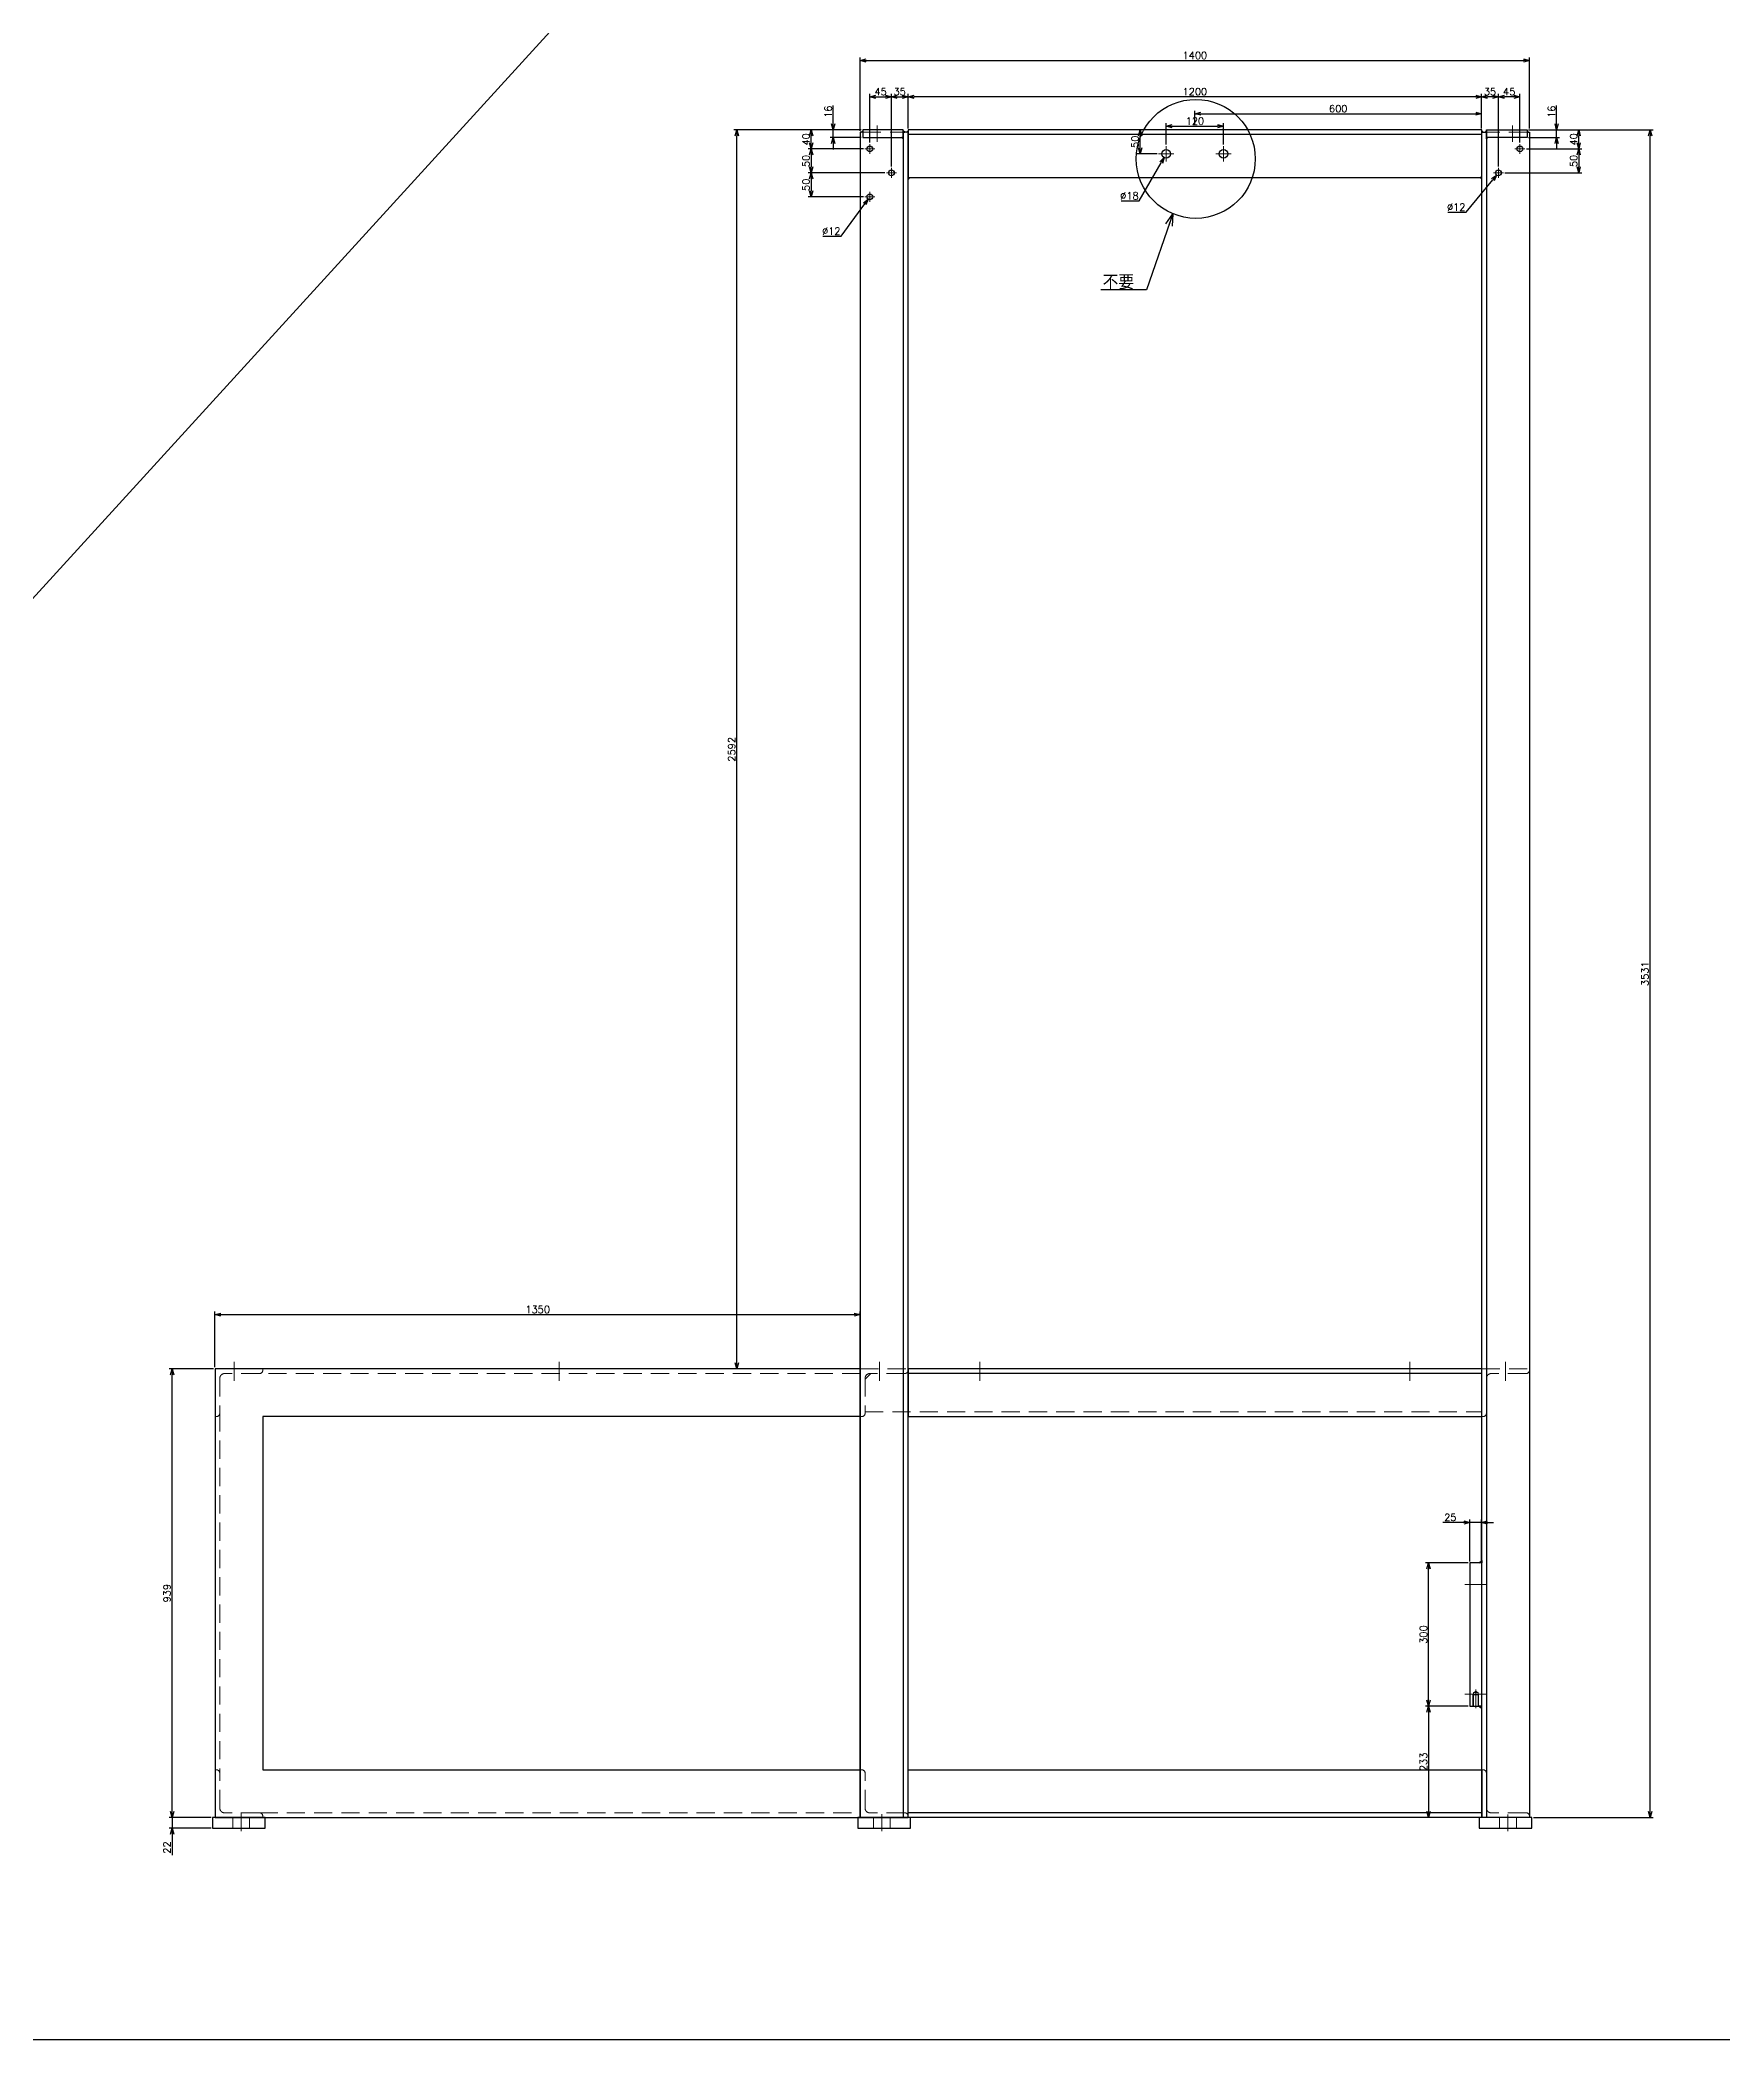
# Model space of a CAD drawing. Header units: millimetres. Extents: x -16130 to 36813, y -8099 to 27484.
# Drawn here: x -8907 to -5386, y 6325 to 10509 of the extents above; entities that cross this region are included whole.
import ezdxf

# ---------------------------------------------------------------- set-up
doc = ezdxf.new("R2010")
doc.units = ezdxf.units.MM
doc.header["$LTSCALE"] = 6
doc.header["$PDMODE"] = 99
doc.header["$PDSIZE"] = 1
doc.linetypes.add('CENTER2', pattern=[28.575, 19.05, -3.175, 3.175, -3.175])
doc.linetypes.add('HIDDEN', pattern=[9.525, 6.35, -3.175])
for name, color, linetype, lineweight in [('01_NORMAL', 7, 'Continuous', 25), ('04_HIDDEN', 2, 'HIDDEN', 13), ('05_CENTER', 4, 'CENTER2', 13), ('08_DIM', 3, 'Continuous', 13)]:
    doc.layers.add(name, color=color, linetype=linetype, lineweight=lineweight)
doc.styles.add('KSS_TXT', font='txt.shx', dxfattribs={"bigfont": 'extfont2.shx'})
doc.dimstyles.new('KSS_DIM', dxfattribs={"dimtxt": 3, "dimasz": 2.5, "dimexe": 1.25, "dimexo": 0.625, "dimtad": 1, "dimdsep": 46, "dimtxsty": 'KSS_TXT', "dimblk": 'OPEN30', "dimcen": 0, "dimazin": 2, "dimtfac": 0.75, "dimtmove": 0, "dimatfit": 3, "dimldrblk": 'OPEN30', "dimfxl": 1, "dimtolj": 1, "dimarcsym": 0})
doc.dimstyles.new('KSS_DIM$3', dxfattribs={"dimtxt": 3, "dimasz": 2.5, "dimexe": 1.25, "dimexo": 0.625, "dimtad": 1, "dimtih": 1, "dimtoh": 1, "dimdsep": 46, "dimtxsty": 'KSS_TXT', "dimblk": 'OPEN30', "dimcen": 0, "dimazin": 2, "dimtfac": 0.75, "dimtofl": 0, "dimtmove": 0, "dimatfit": 3, "dimldrblk": 'OPEN30', "dimfxl": 1, "dimtolj": 1, "dimarcsym": 0})

# ---------------------------------------------------------------- blocks, each defined once
blk = doc.blocks.new('A$C2B834F33_1_1')
at = {"color": 0}
for p, q in [((0, 0), (-100, 0)), ((-100, -3), (-100, 0)), ((0, 0), (0, -100)), ((-93, -10), (-20, -10)), ((-10, -20), (-10, -93)), ((-3, -100), (0, -100))]:
    blk.add_line(p, q, dxfattribs=at)
for centre, radius, start, end in [((-93, -3), 7, 180, 270), ((-20, -20), 10, 0, 90), ((-3, -93), 7, 180, 270)]:
    blk.add_arc(centre, radius, start, end, dxfattribs=at)
blk = doc.blocks.new('A$C59FA16D1_1_1')
at = {"color": 0}
for p, q in [((-1310, 2592), (-1310, -934)), ((-100, 2587), (-1300, 2587)), ((-90, 2592), (-90, -934)), ((-100, -5), (-1300, -5)), ((-1400, -95), (-2650, -95)), ((-2650, -95), (-2650, -834)), ((-2650, -834), (-1400, -834)), ((-100, -924), (-1300, -924))]:
    blk.add_line(p, q, dxfattribs=at)
at = {"color": 3}
for points in [[(-1395, 2592), (-1398, 2592), (-1395, 2595), (-1395, 2595)], [(-1310, 2592), (-1307, 2592), (-1310, 2595), (-1310, 2595)], [(-1300, 2592), (-1303, 2592), (-1300, 2595), (-1300, 2595)], [(-100, 2592), (-97, 2592), (-100, 2595), (-100, 2595)], [(-90, 2592), (-93, 2592), (-90, 2595), (-90, 2595)], [(-5, 2592), (-2, 2592), (-5, 2595), (-5, 2595)], [(-1310, 2581), (-1313, 2581), (-1310, 2578), (-1310, 2578)], [(-90, 2581), (-87, 2581), (-90, 2578), (-90, 2578)], [(-1300, 2497), (-1297, 2497), (-1300, 2494), (-1300, 2494)], [(-100, 2497), (-103, 2497), (-100, 2494), (-100, 2494)], [(-100, -401), (-105, -401), (-105, -401), (-100, -396)], [(-100, -701), (-105, -701), (-105, -701), (-100, -706)]]:
    blk.add_lwpolyline(points, close=True, dxfattribs=at)
at = {"color": 0}
for points in [[(-1310, 2597), (-1395, 2597), (-1395, 2581), (-1310, 2581)], [(-1300, 2497), (-100, 2497), (-100, 2597), (-1300, 2597)], [(-90, 2597), (-5, 2597), (-5, 2581), (-90, 2581)], [(-1400, 5), (-2750, 5), (-2750, -934), (-1400, -934)], [(-1300, -95), (-100, -95), (-100, 5), (-1300, 5)], [(-100, -401), (-125, -401), (-125, -701), (-100, -701)], [(-1300, -834), (-100, -834), (-100, -934), (-1300, -934)], [(-2755, -956), (-2645, -956), (-2645, -934), (-2755, -934)], [(-1405, -956), (-1295, -956), (-1295, -934), (-1405, -934)], [(-105, -956), (5, -956), (5, -934), (-105, -934)]]:
    blk.add_lwpolyline(points, close=True, dxfattribs=at)
for points in [[(-1395, 2592), (-1400, 2592), (-1400, -934), (-1300, -934), (-1300, 2592), (-1310, 2592)], [(-5, 2592), (0, 2592), (0, -934), (-100, -934), (-100, 2592), (-90, 2592)]]:
    blk.add_lwpolyline(points, dxfattribs=at)
for centre in [(-1380, 2557), (-20, 2557), (-1335, 2507), (-65, 2507), (-1380, 2457)]:
    blk.add_circle(centre, 6, dxfattribs=at)
at = {"layer": '04_HIDDEN'}
for p, q in [((-1395, 2592), (-1310, 2592)), ((-5, 2592), (-90, 2592)), ((-1400, -5), (-2657, -5)), ((-1378, -5), (-1390, -17)), ((-2740, -88), (-2740, -841)), ((-1390, -85), (-100, -85)), ((-117.2, -672), (-112.5, -669.3)), ((-112.5, -669.3), (-107.7, -672)), ((-118.5, -677), (-118.5, -701)), ((-106.5, -677), (-118.5, -677)), ((-107.7, -672), (-117.2, -672)), ((-117.2, -672), (-117.2, -701)), ((-107.7, -672), (-107.7, -701)), ((-106.5, -677), (-106.5, -701)), ((-2712.5, -934), (-2712.5, -956)), ((-2677.5, -934), (-2677.5, -956)), ((-2657, -924), (-1400, -924)), ((-1372.5, -934), (-1372.5, -956)), ((-1337.5, -934), (-1337.5, -956)), ((-62.5, -934), (-62.5, -956)), ((-27.5, -934), (-27.5, -956))]:
    blk.add_line(p, q, dxfattribs=at)
at = {"layer": '05_CENTER'}
for p, q in [((-1364.7, 2605.8), (-1364.7, 2571.9)), ((-35.3, 2605.8), (-35.3, 2571.9)), ((-1369.6, 2557), (-1390.4, 2557)), ((-1380, 2546.6), (-1380, 2567.4)), ((-30.4, 2557), (-9.6, 2557)), ((-20, 2546.6), (-20, 2567.4)), ((-1335, 2496.6), (-1335, 2517.4)), ((-65, 2496.6), (-65, 2517.4)), ((-1324.6, 2507), (-1345.4, 2507)), ((-75.4, 2507), (-54.6, 2507)), ((-1369.6, 2457), (-1390.4, 2457)), ((-1380, 2446.6), (-1380, 2467.4)), ((-2710, 19.9), (-2710, -20.3)), ((-2030, 19.9), (-2030, -20.3)), ((-1360, 19.9), (-1360, -20.3)), ((-1150, 19.9), (-1150, -20.3)), ((-250, 19.9), (-250, -20.3)), ((-50, 19.9), (-50, -20.3)), ((-89.4, -446), (-135.6, -446)), ((-112.5, -666), (-112.5, -705)), ((-89.4, -676), (-135.6, -676)), ((-2695, -923.1), (-2695, -962.4)), ((-1355, -926.5), (-1355, -962.4)), ((-45, -927.5), (-45, -962.4))]:
    blk.add_line(p, q, dxfattribs=at)
at = {"layer": '04_HIDDEN', "xscale": -1}
for p in [(-2750, 5), (-1400, 5), (-100, 5)]:
    blk.add_blockref('A$C2B834F33_1_1', p, dxfattribs=at)
at = {"layer": '04_HIDDEN', "rotation": 180}
for p in [(-2750, -934), (-1400, -934), (-100, -934)]:
    blk.add_blockref('A$C2B834F33_1_1', p, dxfattribs=at)
blk = doc.blocks.new('_Open30')
at = {"color": 0, "linetype": 'ByBlock', "lineweight": -2}
for p, q in [((-1, 0.27), (0, 0)), ((0, 0), (-1, -0.27)), ((0, 0), (-1, 0))]:
    blk.add_line(p, q, dxfattribs=at)
blk = doc.blocks.new('*D1727')
at = {"layer": '08_DIM', "color": 0, "lineweight": -2, "transparency": 16777216}
for p, q in [((-8543.9, 7729), (-8636.8, 7729)), ((-8630.5, 6802.5), (-8630.5, 7716.5)), ((-8548.9, 6790), (-8636.8, 6790))]:
    blk.add_line(p, q, dxfattribs=at)
at = {"layer": 'Defpoints', "color": 0, "transparency": 16777216}
for p in [(-8630.5, 7729), (-8540.8, 7729), (-8545.8, 6790)]:
    blk.add_point(p, dxfattribs=at)
at = {"layer": '08_DIM', "color": 0, "lineweight": -2, "transparency": 16777216, "xscale": 12.5, "yscale": 12.5, "zscale": 12.5}
for p, rotation in [((-8630.5, 7729), 90), ((-8630.5, 6790), 270)]:
    blk.add_blockref('_Open30', p, dxfattribs=dict(at, rotation=rotation))
at = {"layer": '08_DIM', "color": 0, "transparency": 16777216, "insert": (-8641.1, 7259.5), "char_height": 15, "attachment_point": 5, "rotation": 90, "style": 'KSS_TXT'}
blk.add_mtext('\\A1;939', dxfattribs=at)
blk = doc.blocks.new('*D1728')
at = {"layer": '08_DIM', "color": 0, "lineweight": -2, "transparency": 16777216}
for p, q in [((-8548.9, 6790), (-8636.8, 6790)), ((-8630.5, 6802.5), (-8630.5, 6815)), ((-8630.5, 6790), (-8630.5, 6768)), ((-8548.9, 6768), (-8636.8, 6768)), ((-8630.5, 6755.5), (-8630.5, 6711.7))]:
    blk.add_line(p, q, dxfattribs=at)
at = {"layer": 'Defpoints', "color": 0, "transparency": 16777216}
for p in [(-8545.8, 6790), (-8630.5, 6768), (-8545.8, 6768)]:
    blk.add_point(p, dxfattribs=at)
at = {"layer": '08_DIM', "color": 0, "lineweight": -2, "transparency": 16777216, "xscale": 12.5, "yscale": 12.5, "zscale": 12.5}
for p, rotation in [((-8630.5, 6790), 270), ((-8630.5, 6768), 90)]:
    blk.add_blockref('_Open30', p, dxfattribs=dict(at, rotation=rotation))
at = {"layer": '08_DIM', "color": 0, "transparency": 16777216, "insert": (-8641.1, 6727.4), "char_height": 15, "attachment_point": 5, "rotation": 90, "style": 'KSS_TXT'}
blk.add_mtext('\\A1;22', dxfattribs=at)
blk = doc.blocks.new('*D1729')
at = {"layer": '08_DIM', "color": 0, "lineweight": -2, "transparency": 16777216}
for p, q in [((-8540.8, 7732.1), (-8540.8, 7848.6)), ((-8528.3, 7842.3), (-7203.3, 7842.3)), ((-7190.8, 7727.1), (-7190.8, 7848.6))]:
    blk.add_line(p, q, dxfattribs=at)
at = {"layer": 'Defpoints', "color": 0, "transparency": 16777216}
for p in [(-7190.8, 7842.3), (-8540.8, 7729), (-7190.8, 7724)]:
    blk.add_point(p, dxfattribs=at)
at = {"layer": '08_DIM', "color": 0, "lineweight": -2, "transparency": 16777216, "xscale": 12.5, "yscale": 12.5, "zscale": 12.5, "rotation": 180}
blk.add_blockref('_Open30', (-8540.8, 7842.3), dxfattribs=at)
at = {"layer": '08_DIM', "color": 0, "lineweight": -2, "transparency": 16777216, "xscale": 12.5, "yscale": 12.5, "zscale": 12.5}
blk.add_blockref('_Open30', (-7190.8, 7842.3), dxfattribs=at)
at = {"layer": '08_DIM', "color": 0, "transparency": 16777216, "insert": (-7865.8, 7853), "char_height": 15, "attachment_point": 5, "style": 'KSS_TXT'}
blk.add_mtext('\\A1;1350', dxfattribs=at)
blk = doc.blocks.new('*D1730')
at = {"layer": '08_DIM', "color": 0, "lineweight": -2, "transparency": 16777216}
for p, q in [((-7190.8, 10319.1), (-7190.8, 10472.3)), ((-7178.3, 10466), (-5803.3, 10466)), ((-5790.8, 10324.1), (-5790.8, 10472.3))]:
    blk.add_line(p, q, dxfattribs=at)
at = {"layer": 'Defpoints', "color": 0, "transparency": 16777216}
for p in [(-5790.8, 10466), (-7190.8, 10316), (-5790.8, 10321)]:
    blk.add_point(p, dxfattribs=at)
at = {"layer": '08_DIM', "color": 0, "lineweight": -2, "transparency": 16777216, "xscale": 12.5, "yscale": 12.5, "zscale": 12.5, "rotation": 180}
blk.add_blockref('_Open30', (-7190.8, 10466), dxfattribs=at)
at = {"layer": '08_DIM', "color": 0, "lineweight": -2, "transparency": 16777216, "xscale": 12.5, "yscale": 12.5, "zscale": 12.5}
blk.add_blockref('_Open30', (-5790.8, 10466), dxfattribs=at)
at = {"layer": '08_DIM', "color": 0, "transparency": 16777216, "insert": (-6490.8, 10476.7), "char_height": 15, "attachment_point": 5, "style": 'KSS_TXT'}
blk.add_mtext('\\A1;1400', dxfattribs=at)
blk = doc.blocks.new('*D1731')
at = {"layer": '08_DIM', "color": 0, "lineweight": -2, "transparency": 16777216}
for p, q in [((-5792.6, 10321), (-5532.3, 10321)), ((-5538.5, 6802.5), (-5538.5, 10308.5)), ((-5782.6, 6790), (-5532.3, 6790))]:
    blk.add_line(p, q, dxfattribs=at)
at = {"layer": 'Defpoints', "color": 0, "transparency": 16777216}
for p in [(-5795.8, 10321), (-5538.5, 10321), (-5785.8, 6790)]:
    blk.add_point(p, dxfattribs=at)
at = {"layer": '08_DIM', "color": 0, "lineweight": -2, "transparency": 16777216, "xscale": 12.5, "yscale": 12.5, "zscale": 12.5}
for p, rotation in [((-5538.5, 10321), 90), ((-5538.5, 6790), 270)]:
    blk.add_blockref('_Open30', p, dxfattribs=dict(at, rotation=rotation))
at = {"layer": '08_DIM', "color": 0, "transparency": 16777216, "insert": (-5549.1, 8555.5), "char_height": 15, "attachment_point": 5, "rotation": 90, "style": 'KSS_TXT'}
blk.add_mtext('\\A1;3531', dxfattribs=at)
blk = doc.blocks.new('*D1800')
at = {"layer": '08_DIM', "color": 0, "lineweight": -2, "transparency": 16777216}
for p, q in [((-5918.9, 7323), (-6008, 7323)), ((-6001.8, 7035.5), (-6001.8, 7310.5)), ((-5918.9, 7023), (-6008, 7023))]:
    blk.add_line(p, q, dxfattribs=at)
at = {"layer": 'Defpoints', "color": 0, "transparency": 16777216}
for p in [(-6001.8, 7323), (-5915.8, 7323), (-5915.8, 7023)]:
    blk.add_point(p, dxfattribs=at)
at = {"layer": '08_DIM', "color": 0, "lineweight": -2, "transparency": 16777216, "xscale": 12.5, "yscale": 12.5, "zscale": 12.5}
for p, rotation in [((-6001.8, 7323), 90), ((-6001.8, 7023), 270)]:
    blk.add_blockref('_Open30', p, dxfattribs=dict(at, rotation=rotation))
at = {"layer": '08_DIM', "color": 0, "transparency": 16777216, "insert": (-6012.4, 7173), "char_height": 15, "attachment_point": 5, "rotation": 90, "style": 'KSS_TXT'}
blk.add_mtext('\\A1;300', dxfattribs=at)
blk = doc.blocks.new('*D1801')
at = {"layer": '08_DIM', "color": 0, "lineweight": -2, "transparency": 16777216}
for p, q in [((-5918.9, 7023), (-6008, 7023)), ((-6001.8, 7010.5), (-6001.8, 6802.5)), ((-5918.9, 6790), (-6008, 6790))]:
    blk.add_line(p, q, dxfattribs=at)
at = {"layer": 'Defpoints', "color": 0, "transparency": 16777216}
for p in [(-5915.8, 7023), (-6001.8, 6790), (-5915.8, 6790)]:
    blk.add_point(p, dxfattribs=at)
at = {"layer": '08_DIM', "color": 0, "lineweight": -2, "transparency": 16777216, "xscale": 12.5, "yscale": 12.5, "zscale": 12.5}
for p, rotation in [((-6001.8, 7023), 90), ((-6001.8, 6790), 270)]:
    blk.add_blockref('_Open30', p, dxfattribs=dict(at, rotation=rotation))
at = {"layer": '08_DIM', "color": 0, "transparency": 16777216, "insert": (-6012.4, 6906.5), "char_height": 15, "attachment_point": 5, "rotation": 90, "style": 'KSS_TXT'}
blk.add_mtext('\\A1;233', dxfattribs=at)
blk = doc.blocks.new('*D1882')
at = {"layer": '08_DIM', "color": 0, "lineweight": -2, "transparency": 16777216}
for p, q in [((-7188.9, 10321), (-7300, 10321)), ((-7293.7, 10293.5), (-7293.7, 10308.5)), ((-7184.3, 10281), (-7300, 10281))]:
    blk.add_line(p, q, dxfattribs=at)
at = {"layer": 'Defpoints', "color": 0, "transparency": 16777216}
for p in [(-7293.7, 10321), (-7185.8, 10321), (-7181.2, 10281)]:
    blk.add_point(p, dxfattribs=at)
at = {"layer": '08_DIM', "color": 0, "lineweight": -2, "transparency": 16777216, "xscale": 12.5, "yscale": 12.5, "zscale": 12.5}
for p, rotation in [((-7293.7, 10321), 90), ((-7293.7, 10281), 270)]:
    blk.add_blockref('_Open30', p, dxfattribs=dict(at, rotation=rotation))
at = {"layer": '08_DIM', "color": 0, "transparency": 16777216, "insert": (-7304.3, 10301), "char_height": 15, "attachment_point": 5, "rotation": 90, "style": 'KSS_TXT'}
blk.add_mtext('\\A1;40', dxfattribs=at)
blk = doc.blocks.new('*D1883')
at = {"layer": '08_DIM', "color": 0, "lineweight": -2, "transparency": 16777216}
for p, q in [((-7184.3, 10281), (-7300, 10281)), ((-7293.7, 10268.5), (-7293.7, 10243.5)), ((-7139.3, 10231), (-7300, 10231))]:
    blk.add_line(p, q, dxfattribs=at)
at = {"layer": 'Defpoints', "color": 0, "transparency": 16777216}
for p in [(-7181.2, 10281), (-7293.7, 10231), (-7136.2, 10231)]:
    blk.add_point(p, dxfattribs=at)
at = {"layer": '08_DIM', "color": 0, "lineweight": -2, "transparency": 16777216, "xscale": 12.5, "yscale": 12.5, "zscale": 12.5}
for p, rotation in [((-7293.7, 10281), 90), ((-7293.7, 10231), 270)]:
    blk.add_blockref('_Open30', p, dxfattribs=dict(at, rotation=rotation))
at = {"layer": '08_DIM', "color": 0, "transparency": 16777216, "insert": (-7304.3, 10256), "char_height": 15, "attachment_point": 5, "rotation": 90, "style": 'KSS_TXT'}
blk.add_mtext('\\A1;50', dxfattribs=at)
blk = doc.blocks.new('*D1884')
at = {"layer": '08_DIM', "color": 0, "lineweight": -2, "transparency": 16777216}
for p, q in [((-7139.3, 10231), (-7300, 10231)), ((-7293.7, 10218.5), (-7293.7, 10193.5)), ((-7184.3, 10181), (-7300, 10181))]:
    blk.add_line(p, q, dxfattribs=at)
at = {"layer": 'Defpoints', "color": 0, "transparency": 16777216}
for p in [(-7136.2, 10231), (-7293.7, 10181), (-7181.2, 10181)]:
    blk.add_point(p, dxfattribs=at)
at = {"layer": '08_DIM', "color": 0, "lineweight": -2, "transparency": 16777216, "xscale": 12.5, "yscale": 12.5, "zscale": 12.5}
for p, rotation in [((-7293.7, 10231), 90), ((-7293.7, 10181), 270)]:
    blk.add_blockref('_Open30', p, dxfattribs=dict(at, rotation=rotation))
at = {"layer": '08_DIM', "color": 0, "transparency": 16777216, "insert": (-7304.3, 10206), "char_height": 15, "attachment_point": 5, "rotation": 90, "style": 'KSS_TXT'}
blk.add_mtext('\\A1;50', dxfattribs=at)
blk = doc.blocks.new('*D1885')
at = {"layer": '08_DIM', "color": 0, "lineweight": -2, "transparency": 16777216}
for p, q in [((-7247.5, 10333.5), (-7247.5, 10372.2)), ((-7188.9, 10321), (-7253.7, 10321)), ((-7188.9, 10305), (-7253.7, 10305)), ((-7247.5, 10305), (-7247.5, 10321)), ((-7247.5, 10292.5), (-7247.5, 10280))]:
    blk.add_line(p, q, dxfattribs=at)
at = {"layer": 'Defpoints', "color": 0, "transparency": 16777216}
for p in [(-7247.5, 10321), (-7185.8, 10321), (-7185.8, 10305)]:
    blk.add_point(p, dxfattribs=at)
at = {"layer": '08_DIM', "color": 0, "lineweight": -2, "transparency": 16777216, "xscale": 12.5, "yscale": 12.5, "zscale": 12.5}
for p, rotation in [((-7247.5, 10321), 270), ((-7247.5, 10305), 90)]:
    blk.add_blockref('_Open30', p, dxfattribs=dict(at, rotation=rotation))
at = {"layer": '08_DIM', "color": 0, "transparency": 16777216, "insert": (-7258.1, 10359.1), "char_height": 15, "attachment_point": 5, "rotation": 90, "style": 'KSS_TXT'}
blk.add_mtext('\\A1;16', dxfattribs=at)
blk = doc.blocks.new('*D1886')
at = {"layer": '08_DIM', "color": 0, "lineweight": -2, "transparency": 16777216}
for p, q in [((-7170.8, 10294.5), (-7170.8, 10396.4)), ((-7158.3, 10390.2), (-7138.3, 10390.2)), ((-7125.8, 10244.5), (-7125.8, 10396.4))]:
    blk.add_line(p, q, dxfattribs=at)
at = {"layer": 'Defpoints', "color": 0, "transparency": 16777216}
for p in [(-7125.8, 10390.2), (-7170.8, 10291.4), (-7125.8, 10241.4)]:
    blk.add_point(p, dxfattribs=at)
at = {"layer": '08_DIM', "color": 0, "lineweight": -2, "transparency": 16777216, "xscale": 12.5, "yscale": 12.5, "zscale": 12.5, "rotation": 180}
blk.add_blockref('_Open30', (-7170.8, 10390.2), dxfattribs=at)
at = {"layer": '08_DIM', "color": 0, "lineweight": -2, "transparency": 16777216, "xscale": 12.5, "yscale": 12.5, "zscale": 12.5}
blk.add_blockref('_Open30', (-7125.8, 10390.2), dxfattribs=at)
at = {"layer": '08_DIM', "color": 0, "transparency": 16777216, "insert": (-7148.3, 10400.8), "char_height": 15, "attachment_point": 5, "style": 'KSS_TXT'}
blk.add_mtext('\\A1;45', dxfattribs=at)
blk = doc.blocks.new('*D1887')
at = {"layer": '08_DIM', "color": 0, "lineweight": -2, "transparency": 16777216}
for p, q in [((-7125.8, 10244.5), (-7125.8, 10396.4)), ((-7113.3, 10390.2), (-7103.3, 10390.2)), ((-7090.8, 10324.1), (-7090.8, 10396.4))]:
    blk.add_line(p, q, dxfattribs=at)
at = {"layer": 'Defpoints', "color": 0, "transparency": 16777216}
for p in [(-7090.8, 10390.2), (-7090.8, 10321), (-7125.8, 10241.4)]:
    blk.add_point(p, dxfattribs=at)
at = {"layer": '08_DIM', "color": 0, "lineweight": -2, "transparency": 16777216, "xscale": 12.5, "yscale": 12.5, "zscale": 12.5, "rotation": 180}
blk.add_blockref('_Open30', (-7125.8, 10390.2), dxfattribs=at)
at = {"layer": '08_DIM', "color": 0, "lineweight": -2, "transparency": 16777216, "xscale": 12.5, "yscale": 12.5, "zscale": 12.5}
blk.add_blockref('_Open30', (-7090.8, 10390.2), dxfattribs=at)
at = {"layer": '08_DIM', "color": 0, "transparency": 16777216, "insert": (-7108.3, 10400.8), "char_height": 15, "attachment_point": 5, "style": 'KSS_TXT'}
blk.add_mtext('\\A1;35', dxfattribs=at)
blk = doc.blocks.new('*D1897')
at = {"layer": '08_DIM', "color": 0, "lineweight": -2, "transparency": 16777216}
for p, q in [((-7230.8, 10098.5), (-7181.6, 10166)), ((-7268.9, 10098.5), (-7230.8, 10098.5))]:
    blk.add_line(p, q, dxfattribs=at)
at = {"layer": 'Defpoints', "color": 0, "transparency": 16777216}
for p in [(-7174.3, 10176.1), (-7167.2, 10185.8)]:
    blk.add_point(p, dxfattribs=at)
at = {"layer": '08_DIM', "color": 0, "lineweight": -2, "transparency": 16777216, "xscale": 12.5, "yscale": 12.5, "zscale": 12.5, "rotation": 53.94686511578657}
blk.add_blockref('_Open30', (-7174.3, 10176.1), dxfattribs=at)
at = {"layer": '08_DIM', "color": 0, "transparency": 16777216, "insert": (-7251.4, 10109.2), "char_height": 15, "attachment_point": 5, "style": 'KSS_TXT'}
blk.add_mtext('\\A1;%%C12', dxfattribs=at)
blk = doc.blocks.new('*D2506')
at = {"layer": '08_DIM', "color": 0, "lineweight": -2, "transparency": 16777216}
for p, q in [((-7090.8, 10324.1), (-7090.8, 10396.4)), ((-5903.3, 10390.2), (-7078.3, 10390.2)), ((-5890.8, 10324.1), (-5890.8, 10396.4))]:
    blk.add_line(p, q, dxfattribs=at)
at = {"layer": 'Defpoints', "color": 0, "transparency": 16777216}
for p in [(-7090.8, 10390.2), (-7090.8, 10321), (-5890.8, 10321)]:
    blk.add_point(p, dxfattribs=at)
at = {"layer": '08_DIM', "color": 0, "lineweight": -2, "transparency": 16777216, "xscale": 12.5, "yscale": 12.5, "zscale": 12.5, "rotation": 180}
blk.add_blockref('_Open30', (-7090.8, 10390.2), dxfattribs=at)
at = {"layer": '08_DIM', "color": 0, "lineweight": -2, "transparency": 16777216, "xscale": 12.5, "yscale": 12.5, "zscale": 12.5}
blk.add_blockref('_Open30', (-5890.8, 10390.2), dxfattribs=at)
at = {"layer": '08_DIM', "color": 0, "transparency": 16777216, "insert": (-6490.8, 10400.8), "char_height": 15, "attachment_point": 5, "style": 'KSS_TXT'}
blk.add_mtext('\\A1;1200', dxfattribs=at)
blk = doc.blocks.new('*D2507')
at = {"layer": '08_DIM', "color": 0, "lineweight": -2, "transparency": 16777216}
for p, q in [((-5792.6, 10321), (-5681.5, 10321)), ((-5687.8, 10293.5), (-5687.8, 10308.5)), ((-5797.2, 10281), (-5681.5, 10281))]:
    blk.add_line(p, q, dxfattribs=at)
at = {"layer": 'Defpoints', "color": 0, "transparency": 16777216}
for p in [(-5795.8, 10321), (-5687.8, 10321), (-5800.3, 10281)]:
    blk.add_point(p, dxfattribs=at)
at = {"layer": '08_DIM', "color": 0, "lineweight": -2, "transparency": 16777216, "xscale": 12.5, "yscale": 12.5, "zscale": 12.5}
for p, rotation in [((-5687.8, 10321), 90), ((-5687.8, 10281), 270)]:
    blk.add_blockref('_Open30', p, dxfattribs=dict(at, rotation=rotation))
at = {"layer": '08_DIM', "color": 0, "transparency": 16777216, "insert": (-5698.4, 10301), "char_height": 15, "attachment_point": 5, "rotation": 90, "style": 'KSS_TXT'}
blk.add_mtext('\\A1;40', dxfattribs=at)
blk = doc.blocks.new('*D2508')
at = {"layer": '08_DIM', "color": 0, "lineweight": -2, "transparency": 16777216}
for p, q in [((-5797.2, 10281), (-5681.5, 10281)), ((-5687.8, 10268.5), (-5687.8, 10243.5)), ((-5842.2, 10231), (-5681.5, 10231))]:
    blk.add_line(p, q, dxfattribs=at)
at = {"layer": 'Defpoints', "color": 0, "transparency": 16777216}
for p in [(-5800.3, 10281), (-5845.3, 10231), (-5687.8, 10231)]:
    blk.add_point(p, dxfattribs=at)
at = {"layer": '08_DIM', "color": 0, "lineweight": -2, "transparency": 16777216, "xscale": 12.5, "yscale": 12.5, "zscale": 12.5}
for p, rotation in [((-5687.8, 10281), 90), ((-5687.8, 10231), 270)]:
    blk.add_blockref('_Open30', p, dxfattribs=dict(at, rotation=rotation))
at = {"layer": '08_DIM', "color": 0, "transparency": 16777216, "insert": (-5698.4, 10256), "char_height": 15, "attachment_point": 5, "rotation": 90, "style": 'KSS_TXT'}
blk.add_mtext('\\A1;50', dxfattribs=at)
blk = doc.blocks.new('*D2509')
at = {"layer": '08_DIM', "color": 0, "lineweight": -2, "transparency": 16777216}
for p, q in [((-5734, 10333.5), (-5734, 10372.2)), ((-5792.6, 10321), (-5727.8, 10321)), ((-5792.6, 10305), (-5727.8, 10305)), ((-5734, 10305), (-5734, 10321)), ((-5734, 10292.5), (-5734, 10280))]:
    blk.add_line(p, q, dxfattribs=at)
at = {"layer": 'Defpoints', "color": 0, "transparency": 16777216}
for p in [(-5795.8, 10321), (-5795.8, 10305), (-5734, 10321)]:
    blk.add_point(p, dxfattribs=at)
at = {"layer": '08_DIM', "color": 0, "lineweight": -2, "transparency": 16777216, "xscale": 12.5, "yscale": 12.5, "zscale": 12.5}
for p, rotation in [((-5734, 10321), 270), ((-5734, 10305), 90)]:
    blk.add_blockref('_Open30', p, dxfattribs=dict(at, rotation=rotation))
at = {"layer": '08_DIM', "color": 0, "transparency": 16777216, "insert": (-5744.6, 10359.1), "char_height": 15, "attachment_point": 5, "rotation": 90, "style": 'KSS_TXT'}
blk.add_mtext('\\A1;16', dxfattribs=at)
blk = doc.blocks.new('*D2510')
at = {"layer": '08_DIM', "color": 0, "lineweight": -2, "transparency": 16777216}
for p, q in [((-5855.8, 10244.5), (-5855.8, 10396.4)), ((-5823.3, 10390.2), (-5843.3, 10390.2)), ((-5810.8, 10294.5), (-5810.8, 10396.4))]:
    blk.add_line(p, q, dxfattribs=at)
at = {"layer": 'Defpoints', "color": 0, "transparency": 16777216}
for p in [(-5855.8, 10390.2), (-5810.8, 10291.4), (-5855.8, 10241.4)]:
    blk.add_point(p, dxfattribs=at)
at = {"layer": '08_DIM', "color": 0, "lineweight": -2, "transparency": 16777216, "xscale": 12.5, "yscale": 12.5, "zscale": 12.5, "rotation": 180}
blk.add_blockref('_Open30', (-5855.8, 10390.2), dxfattribs=at)
at = {"layer": '08_DIM', "color": 0, "lineweight": -2, "transparency": 16777216, "xscale": 12.5, "yscale": 12.5, "zscale": 12.5}
blk.add_blockref('_Open30', (-5810.8, 10390.2), dxfattribs=at)
at = {"layer": '08_DIM', "color": 0, "transparency": 16777216, "insert": (-5833.3, 10400.8), "char_height": 15, "attachment_point": 5, "style": 'KSS_TXT'}
blk.add_mtext('\\A1;45', dxfattribs=at)
blk = doc.blocks.new('*D2511')
at = {"layer": '08_DIM', "color": 0, "lineweight": -2, "transparency": 16777216}
for p, q in [((-5890.8, 10324.1), (-5890.8, 10396.4)), ((-5868.3, 10390.2), (-5878.3, 10390.2)), ((-5855.8, 10244.5), (-5855.8, 10396.4))]:
    blk.add_line(p, q, dxfattribs=at)
at = {"layer": 'Defpoints', "color": 0, "transparency": 16777216}
for p in [(-5890.8, 10390.2), (-5890.8, 10321), (-5855.8, 10241.4)]:
    blk.add_point(p, dxfattribs=at)
at = {"layer": '08_DIM', "color": 0, "lineweight": -2, "transparency": 16777216, "xscale": 12.5, "yscale": 12.5, "zscale": 12.5, "rotation": 180}
blk.add_blockref('_Open30', (-5890.8, 10390.2), dxfattribs=at)
at = {"layer": '08_DIM', "color": 0, "lineweight": -2, "transparency": 16777216, "xscale": 12.5, "yscale": 12.5, "zscale": 12.5}
blk.add_blockref('_Open30', (-5855.8, 10390.2), dxfattribs=at)
at = {"layer": '08_DIM', "color": 0, "transparency": 16777216, "insert": (-5873.3, 10400.8), "char_height": 15, "attachment_point": 5, "style": 'KSS_TXT'}
blk.add_mtext('\\A1;35', dxfattribs=at)
blk = doc.blocks.new('*D2512')
at = {"layer": '08_DIM', "color": 0, "lineweight": -2, "transparency": 16777216}
for p, q in [((-5923.5, 10148.5), (-5867.5, 10216.7)), ((-5961.6, 10148.5), (-5923.5, 10148.5))]:
    blk.add_line(p, q, dxfattribs=at)
at = {"layer": 'Defpoints', "color": 0, "transparency": 16777216}
for p in [(-5859.6, 10226.4), (-5851.9, 10235.6)]:
    blk.add_point(p, dxfattribs=at)
at = {"layer": '08_DIM', "color": 0, "lineweight": -2, "transparency": 16777216, "xscale": 12.5, "yscale": 12.5, "zscale": 12.5, "rotation": 50.59516826675728}
blk.add_blockref('_Open30', (-5859.6, 10226.4), dxfattribs=at)
at = {"layer": '08_DIM', "color": 0, "transparency": 16777216, "insert": (-5944.1, 10159.2), "char_height": 15, "attachment_point": 5, "style": 'KSS_TXT'}
blk.add_mtext('\\A1;%%C12', dxfattribs=at)
blk = doc.blocks.new('*D2559')
at = {"layer": '08_DIM', "color": 0, "lineweight": -2, "transparency": 16777216}
for p, q in [((-6570, 10321), (-6611.6, 10321)), ((-6605.4, 10283.5), (-6605.4, 10308.5)), ((-6570, 10271), (-6611.6, 10271))]:
    blk.add_line(p, q, dxfattribs=at)
at = {"layer": 'Defpoints', "color": 0, "transparency": 16777216}
for p in [(-6605.4, 10321), (-6566.9, 10321), (-6566.9, 10271)]:
    blk.add_point(p, dxfattribs=at)
at = {"layer": '08_DIM', "color": 0, "lineweight": -2, "transparency": 16777216, "xscale": 12.5, "yscale": 12.5, "zscale": 12.5}
for p, rotation in [((-6605.4, 10321), 90), ((-6605.4, 10271), 270)]:
    blk.add_blockref('_Open30', p, dxfattribs=dict(at, rotation=rotation))
at = {"layer": '08_DIM', "color": 0, "transparency": 16777216, "insert": (-6616, 10296), "char_height": 15, "attachment_point": 5, "rotation": 90, "style": 'KSS_TXT'}
blk.add_mtext('\\A1;50', dxfattribs=at)
blk = doc.blocks.new('*D2560')
at = {"layer": '08_DIM', "color": 0, "lineweight": -2, "transparency": 16777216}
for p, q in [((-6550.8, 10290.2), (-6550.8, 10334.9)), ((-6538.3, 10328.7), (-6443.3, 10328.7)), ((-6430.8, 10290.2), (-6430.8, 10334.9))]:
    blk.add_line(p, q, dxfattribs=at)
at = {"layer": 'Defpoints', "color": 0, "transparency": 16777216}
for p in [(-6430.8, 10328.7), (-6550.8, 10287.1), (-6430.8, 10287.1)]:
    blk.add_point(p, dxfattribs=at)
at = {"layer": '08_DIM', "color": 0, "lineweight": -2, "transparency": 16777216, "xscale": 12.5, "yscale": 12.5, "zscale": 12.5, "rotation": 180}
blk.add_blockref('_Open30', (-6550.8, 10328.7), dxfattribs=at)
at = {"layer": '08_DIM', "color": 0, "lineweight": -2, "transparency": 16777216, "xscale": 12.5, "yscale": 12.5, "zscale": 12.5}
blk.add_blockref('_Open30', (-6430.8, 10328.7), dxfattribs=at)
at = {"layer": '08_DIM', "color": 0, "transparency": 16777216, "insert": (-6490.8, 10339.3), "char_height": 15, "attachment_point": 5, "style": 'KSS_TXT'}
blk.add_mtext('\\A1;120', dxfattribs=at)
blk = doc.blocks.new('*D2561')
at = {"layer": '08_DIM', "color": 0, "lineweight": -2, "transparency": 16777216}
for p, q in [((-6490.8, 10331.8), (-6490.8, 10361.1)), ((-6478.3, 10354.8), (-5903.3, 10354.8)), ((-5890.8, 10324.1), (-5890.8, 10361.1))]:
    blk.add_line(p, q, dxfattribs=at)
at = {"layer": 'Defpoints', "color": 0, "transparency": 16777216}
for p in [(-5890.8, 10354.8), (-6490.8, 10328.7), (-5890.8, 10321)]:
    blk.add_point(p, dxfattribs=at)
at = {"layer": '08_DIM', "color": 0, "lineweight": -2, "transparency": 16777216, "xscale": 12.5, "yscale": 12.5, "zscale": 12.5, "rotation": 180}
blk.add_blockref('_Open30', (-6490.8, 10354.8), dxfattribs=at)
at = {"layer": '08_DIM', "color": 0, "lineweight": -2, "transparency": 16777216, "xscale": 12.5, "yscale": 12.5, "zscale": 12.5}
blk.add_blockref('_Open30', (-5890.8, 10354.8), dxfattribs=at)
at = {"layer": '08_DIM', "color": 0, "transparency": 16777216, "insert": (-6190.8, 10365.4), "char_height": 15, "attachment_point": 5, "style": 'KSS_TXT'}
blk.add_mtext('\\A1;600', dxfattribs=at)
blk = doc.blocks.new('*D2562')
at = {"layer": '08_DIM', "color": 0, "lineweight": -2, "transparency": 16777216}
for p, q in [((-6607.2, 10172.2), (-6561.4, 10252.3)), ((-6645.3, 10172.2), (-6607.2, 10172.2))]:
    blk.add_line(p, q, dxfattribs=at)
at = {"layer": 'Defpoints', "color": 0, "transparency": 16777216}
for p in [(-6555.2, 10263.2), (-6546.3, 10278.8)]:
    blk.add_point(p, dxfattribs=at)
at = {"layer": '08_DIM', "color": 0, "lineweight": -2, "transparency": 16777216, "xscale": 12.5, "yscale": 12.5, "zscale": 12.5, "rotation": 60.23921939308936}
blk.add_blockref('_Open30', (-6555.2, 10263.2), dxfattribs=at)
at = {"layer": '08_DIM', "color": 0, "transparency": 16777216, "insert": (-6627.8, 10182.9), "char_height": 15, "attachment_point": 5, "style": 'KSS_TXT'}
blk.add_mtext('\\A1;%%C18', dxfattribs=at)
blk = doc.blocks.new('*D2595')
at = {"layer": '08_DIM', "color": 0, "lineweight": -2, "transparency": 16777216}
for p, q in [((-5928.3, 7407.5), (-5972, 7407.5)), ((-5915.8, 7326.1), (-5915.8, 7413.8)), ((-5890.8, 7407.5), (-5915.8, 7407.5)), ((-5890.8, 7326.1), (-5890.8, 7413.8)), ((-5878.3, 7407.5), (-5865.8, 7407.5))]:
    blk.add_line(p, q, dxfattribs=at)
at = {"layer": 'Defpoints', "color": 0, "transparency": 16777216}
for p in [(-5915.8, 7407.5), (-5915.8, 7323), (-5890.8, 7323)]:
    blk.add_point(p, dxfattribs=at)
at = {"layer": '08_DIM', "color": 0, "lineweight": -2, "transparency": 16777216, "xscale": 12.5, "yscale": 12.5, "zscale": 12.5}
blk.add_blockref('_Open30', (-5915.8, 7407.5), dxfattribs=at)
at = {"layer": '08_DIM', "color": 0, "lineweight": -2, "transparency": 16777216, "xscale": 12.5, "yscale": 12.5, "zscale": 12.5, "rotation": 180}
blk.add_blockref('_Open30', (-5890.8, 7407.5), dxfattribs=at)
at = {"layer": '08_DIM', "color": 0, "transparency": 16777216, "insert": (-5956.4, 7418.2), "char_height": 15, "attachment_point": 5, "style": 'KSS_TXT'}
blk.add_mtext('\\A1;25', dxfattribs=at)
blk = doc.blocks.new('*D3092')
at = {"layer": '08_DIM', "color": 0, "lineweight": -2, "transparency": 16777216}
for p, q in [((-7188.9, 10321), (-7455.4, 10321)), ((-7449.1, 7741.5), (-7449.1, 10308.5)), ((-7431.6, 7729), (-7455.4, 7729))]:
    blk.add_line(p, q, dxfattribs=at)
at = {"layer": 'Defpoints', "color": 0, "transparency": 16777216}
for p in [(-7449.1, 10321), (-7185.8, 10321), (-7428.5, 7729)]:
    blk.add_point(p, dxfattribs=at)
at = {"layer": '08_DIM', "color": 0, "lineweight": -2, "transparency": 16777216, "xscale": 12.5, "yscale": 12.5, "zscale": 12.5}
for p, rotation in [((-7449.1, 10321), 90), ((-7449.1, 7729), 270)]:
    blk.add_blockref('_Open30', p, dxfattribs=dict(at, rotation=rotation))
at = {"layer": '08_DIM', "color": 0, "transparency": 16777216, "insert": (-7459.8, 9025), "char_height": 15, "attachment_point": 5, "rotation": 90, "style": 'KSS_TXT'}
blk.add_mtext('\\A1;2592', dxfattribs=at)

msp = doc.modelspace()

# ---------------------------------------------------------------- linework, layer by layer
at = {"color": 2}
msp.add_line((-4299.339, 14406.98813), (-11273.00944, 6764.54091), dxfattribs=at)
msp.add_lwpolyline([(-16130.25216, 14880.92178), (-1651.04794, 14880.92178), (-1651.04794, 6324.74419), (-16130.25216, 6324.74419)], close=True, dxfattribs=at)
at = {"color": 0}
for centre in [(-6550.75073, 10270.99477), (-6430.75073, 10270.99477)]:
    msp.add_circle(centre, 9, dxfattribs=at)
at = {"layer": '01_NORMAL', "color": 1}
msp.add_circle((-6488.91892, 10260.30993), 124.43973, dxfattribs=at)
at = {"layer": '05_CENTER'}
for p, q in [((-6534.63568, 10270.99477), (-6566.86577, 10270.99477)), ((-6550.75073, 10254.87973), (-6550.75073, 10287.10982)), ((-6446.86577, 10270.99477), (-6414.63568, 10270.99477)), ((-6430.75073, 10254.87973), (-6430.75073, 10287.10982))]:
    msp.add_line(p, q, dxfattribs=at)

# ---------------------------------------------------------------- block references
msp.add_blockref('A$C59FA16D1_1_1', (-5790.75073, 7723.99477))

# ---------------------------------------------------------------- texts
at = {"layer": '08_DIM', "insert": (-6617.81256, 9987.16753), "char_height": 30, "attachment_point": 9, "style": 'KSS_TXT'}
msp.add_mtext('\\A1;不要', dxfattribs=at)

# ---------------------------------------------------------------- dimensions: what is measured, and where the dimension line sits
at = {"layer": '08_DIM'}
for base, p1, p2, picture, middle in [((-5790.75073, 10466.0412), (-7190.75073, 10315.99477), (-5790.75073, 10320.99477), '*D1730', (-6490.75073, 10476.6662)), ((-7125.75073, 10390.17481), (-7170.75073, 10291.40482), (-7125.75073, 10241.40482), '*D1886', (-7148.25073, 10400.81022)), ((-7090.75073, 10390.17481), (-7125.75073, 10241.40482), (-7090.75073, 10320.99477), '*D1887', (-7108.25073, 10400.81022)), ((-7090.75073, 10390.17481), (-5890.75073, 10320.99477), (-7090.75073, 10320.99477), '*D2506', (-6490.75073, 10400.79981)), ((-6430.75073, 10328.65921), (-6550.75073, 10287.10982), (-6430.75073, 10287.10982), '*D2560', (-6490.75073, 10339.28421)), ((-5890.75073, 10354.80068), (-6490.75073, 10328.65921), (-5890.75073, 10320.99477), '*D2561', (-6190.75073, 10365.42568)), ((-7190.75073, 7842.32188), (-8540.75073, 7728.99477), (-7190.75073, 7723.99477), '*D1729', (-7865.75073, 7852.95729)), ((-5915.75073, 7407.5427), (-5890.75071, 7322.99476), (-5915.75073, 7322.99476), '*D2595', (-5956.37573, 7418.17811))]:
    dim = msp.add_linear_dim(base=base, p1=p1, p2=p2, dimstyle='KSS_DIM', override={"dimscale": 5}, dxfattribs=at)
    dim.commit()
    dim.dimension.update_dxf_attribs({"geometry": picture, "text_midpoint": middle})
for base, p1, p2, angle, picture, middle in [((-5890.75073, 10390.17481), (-5855.75073, 10241.40482), (-5890.75073, 10320.99477), 180, '*D2511', (-5873.25073, 10400.81022)), ((-5855.75073, 10390.17481), (-5810.75073, 10291.40482), (-5855.75073, 10241.40482), 180, '*D2510', (-5833.25073, 10400.81022)), ((-7247.4947, 10320.99477), (-7185.75073, 10304.99477), (-7185.75073, 10320.99477), 90, '*D1885', (-7258.1197, 10359.11977)), ((-5734.00675, 10320.99477), (-5795.75073, 10304.99477), (-5795.75073, 10320.99477), 90, '*D2509', (-5744.63175, 10359.11977)), ((-7293.70489, 10320.99477), (-7181.16077, 10280.99477), (-7185.75073, 10320.99477), 90, '*D1882', (-7304.32989, 10300.99477)), ((-6605.35172, 10320.99477), (-6566.86577, 10270.99477), (-6566.86577, 10320.99477), 90, '*D2559', (-6615.98714, 10295.99477)), ((-5687.79656, 10320.99477), (-5800.34068, 10280.99477), (-5795.75073, 10320.99477), 90, '*D2507', (-5698.42156, 10300.99477)), ((-7293.70489, 10230.99477), (-7181.16077, 10280.99477), (-7136.16077, 10230.99477), 90, '*D1883', (-7304.34031, 10255.99477)), ((-5687.79656, 10230.99477), (-5800.34068, 10280.99477), (-5845.34068, 10230.99477), 90, '*D2508', (-5698.43198, 10255.99477)), ((-7293.70489, 10180.99477), (-7136.16077, 10230.99477), (-7181.16077, 10180.99477), 90, '*D1884', (-7304.34031, 10205.99477)), ((-8630.50391, 7728.99477), (-8545.75214, 6789.99477), (-8540.75073, 7728.99477), 90, '*D1727', (-8641.12891, 7259.49477)), ((-6001.78018, 7322.99476), (-5915.75073, 7022.99476), (-5915.75073, 7322.99476), 90, '*D1800', (-6012.40518, 7172.99476)), ((-6001.78018, 6789.99477), (-5915.75073, 7022.99476), (-5915.75073, 6789.99477), 90, '*D1801', (-6012.40518, 6906.49477)), ((-8630.50391, 6767.99477), (-8545.75214, 6789.99477), (-8545.75214, 6767.99477), 90, '*D1728', (-8641.12891, 6727.36977))]:
    dim = msp.add_linear_dim(base=base, p1=p1, p2=p2, angle=angle, dimstyle='KSS_DIM', override={"dimscale": 5}, dxfattribs=at)
    dim.commit()
    dim.dimension.update_dxf_attribs({"geometry": picture, "text_midpoint": middle})
at = {"layer": '08_DIM', "color": 1}
for base, p1, p2, picture, middle in [((-7449.11935, 10320.99477), (-7428.5027, 7728.99477), (-7185.75073, 10320.99477), '*D3092', (-7459.75477, 9024.99477)), ((-5538.50115, 10320.99477), (-5785.75073, 6789.99477), (-5795.75073, 10320.99477), '*D1731', (-5549.13657, 8555.49477))]:
    dim = msp.add_linear_dim(base=base, p1=p1, p2=p2, angle=90, dimstyle='KSS_DIM', override={"dimscale": 5}, dxfattribs=at)
    dim.commit()
    dim.dimension.update_dxf_attribs({"geometry": picture, "text_midpoint": middle})
at = {"layer": '08_DIM'}
for p1, p2, picture, middle in [((-6546.28331, 10278.80772), (-6555.21814, 10263.18183), '*D2562', (-6627.8443, 10172.23839)), ((-5851.94195, 10235.63085), (-5859.5595, 10226.35869), '*D2512', (-5944.11566, 10148.541)), ((-7167.21951, 10185.8456), (-7174.28194, 10176.14394), '*D1897', (-7251.3988, 10098.541))]:
    dim = msp.add_diameter_dim_2p(p1=p1, p2=p2, dimstyle='KSS_DIM$3', override={"dimscale": 5, "dimpost": '%%C<>'}, dxfattribs=at)
    dim.commit()
    dim.dimension.update_dxf_attribs({"geometry": picture, "text_midpoint": middle, "dimtype": 163})

# ---------------------------------------------------------------- leaders
at = {"layer": '08_DIM', "color": 1, "annotation_type": 0, "has_hookline": 1, "hookline_direction": 1, "text_width": 64}
msp.add_leader([(-6536.78035, 10145.44249), (-6592.18756, 9986.54253), (-6617.18756, 9986.54253)], dimstyle='KSS_DIM', override={"dimscale": 10, "dimtad": 1}, dxfattribs=at)

doc.saveas('drawing.dxf')
